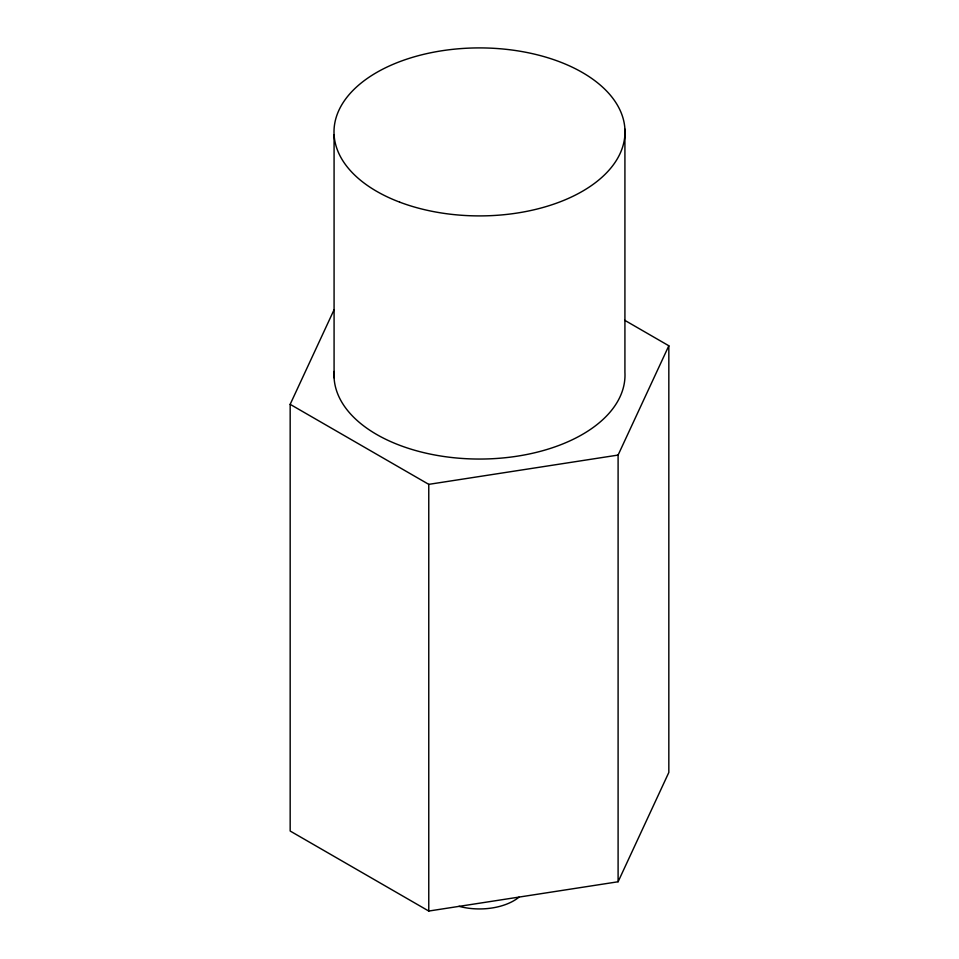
<?xml version="1.0" encoding="UTF-8"?>
<svg xmlns="http://www.w3.org/2000/svg" width="959" height="959" viewBox="0 0 959 959"><rect width="100%" height="100%" fill="white"/><g stroke="black" fill="none" stroke-linecap="round" stroke-linejoin="round"><path stroke-width="1.44" d="M624.788 320.33L668.831 345.767L668.831 772.451L618.099 881.765L428.769 911.05L290.169 831.033L290.169 404.338L334.02 309.877M618.099 881.765L618.099 455.069L668.831 345.767M290.169 404.338L428.769 484.355L618.099 455.069M624.92 129.177L624.92 372.32A145.492 83.996 0 0 1 478.769 459.049A145.492 83.996 0 0 1 334.14 371.481M428.769 484.355L428.769 911.05M334.08 134.632L334.08 377.786M518.987 897.192A48.501 28.003 0 0 1 459.001 906.315M399.639 202.121A145.492 83.996 0 0 0 624.753 136.729A145.492 83.996 0 0 0 414.108 56.869A145.492 83.996 0 0 0 399.639 202.121"/></g></svg>
